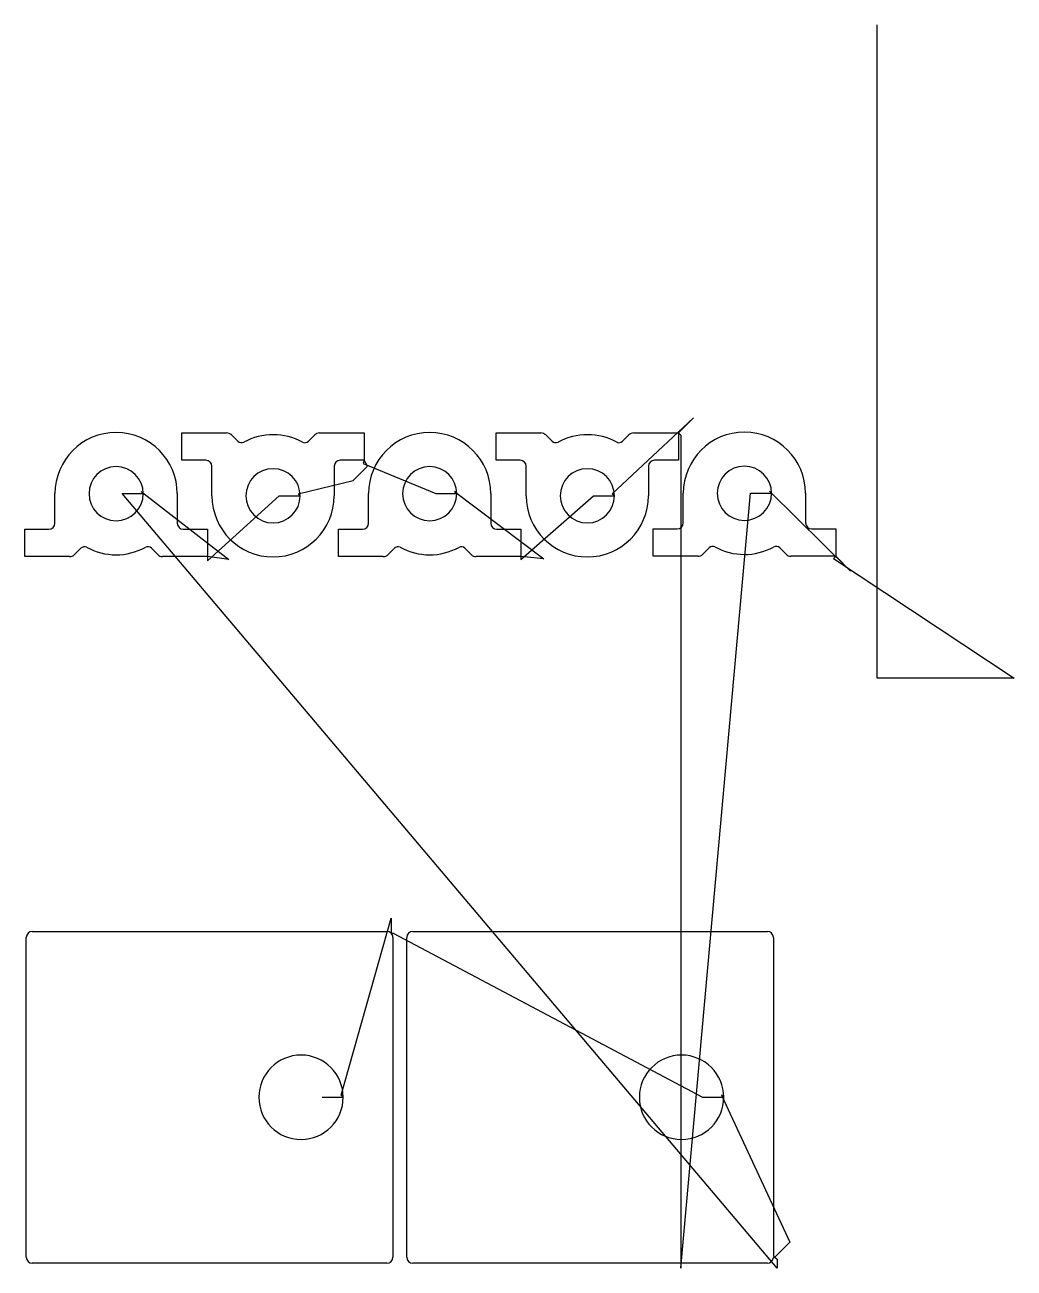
# Model space of a CAD drawing. Header units: metres. Extents: x 7 to 1649, y 0 to 2063.
import ezdxf

# ---------------------------------------------------------------- set-up
doc = ezdxf.new("R2010")
doc.units = ezdxf.units.M

msp = doc.modelspace()

# ---------------------------------------------------------------- linework, layer by layer
at = {"layer": 'TOOL_0'}
for p, q in [((1421.39, 2062.011), (1421.39, 2063.011)), ((1421.39, 978.924), (1421.39, 2062.011)), ((981.979, 1285.079), (1116.713, 1410.742)), ((1116.713, 1410.742), (1091.965, 1385.993)), ((267.532, 1340.542), (267.532, 1385.992)), ((267.532, 1385.992), (341.843, 1385.992)), ((349.936, 1382.639), (360.424, 1372.152)), ((477.54, 1372.152), (488.03, 1382.641)), ((496.12, 1385.992), (570.431, 1385.992)), ((570.431, 1385.992), (570.431, 1340.542)), ((789.065, 1340.543), (789.065, 1385.993)), ((789.065, 1385.993), (863.376, 1385.993)), ((871.469, 1382.64), (881.957, 1372.153)), ((999.073, 1372.153), (1009.563, 1382.642)), ((1017.653, 1385.993), (1091.964, 1385.993)), ((1091.964, 1385.993), (1095.5, 1382.457)), ((1091.965, 1385.993), (1091.965, 1340.543)), ((1095.5, 1382.457), (1095.5, 0.001)), ((307.532, 1340.542), (267.532, 1340.542)), ((317.532, 1281.542), (317.532, 1330.542)), ((520.432, 1330.542), (520.432, 1281.542)), ((570.432, 1340.542), (530.432, 1340.542)), ((551.664, 1306.985), (575.81, 1330.571)), ((570.431, 1340.542), (568.502, 1335.033)), ((568.502, 1335.033), (688.888, 1285.116)), ((575.81, 1330.571), (570.432, 1340.542)), ((829.065, 1340.543), (789.065, 1340.543)), ((839.065, 1281.543), (839.065, 1330.543)), ((1041.965, 1330.543), (1041.965, 1281.543)), ((1091.965, 1340.543), (1051.965, 1340.543)), ((460.446, 1285.078), (551.664, 1306.985)), ((57.052, 1236.117), (57.052, 1285.117)), ((1255.37, 0.001), (168.501, 1285.116)), ((168.501, 1285.116), (203.501, 1285.116)), ((203.501, 1285.116), (199.965, 1288.652)), ((199.965, 1288.652), (345.496, 1176.001)), ((259.952, 1285.117), (259.952, 1236.117)), ((310.148, 1173.874), (428.982, 1281.542)), ((428.982, 1281.542), (463.982, 1281.542)), ((463.982, 1281.542), (460.446, 1285.078)), ((577.44, 1236.117), (577.44, 1285.117)), ((688.888, 1285.116), (723.888, 1285.116)), ((723.888, 1285.116), (720.352, 1288.652)), ((720.352, 1288.652), (868.144, 1177.232)), ((780.34, 1285.117), (780.34, 1236.117)), ((830.367, 1175.879), (950.515, 1281.543)), ((950.515, 1281.543), (985.515, 1281.543)), ((985.515, 1281.543), (981.979, 1285.079)), ((1095.5, 0.001), (1211.28, 1285.691)), ((1099.831, 1236.693), (1099.831, 1285.693)), ((1211.28, 1285.691), (1246.28, 1285.691)), ((1246.28, 1285.691), (1242.744, 1289.227)), ((1242.744, 1289.227), (1377.478, 1156.493)), ((1302.731, 1285.693), (1302.731, 1236.693)), ((7.052, 1180.667), (7.052, 1226.117)), ((7.052, 1226.117), (47.052, 1226.117)), ((269.952, 1226.117), (309.952, 1226.117)), ((309.952, 1226.117), (309.952, 1180.667)), ((527.44, 1180.667), (527.44, 1226.117)), ((527.44, 1226.117), (567.44, 1226.117)), ((790.34, 1226.117), (830.34, 1226.117)), ((830.34, 1226.117), (830.34, 1180.667)), ((1049.831, 1181.243), (1049.831, 1226.693)), ((1049.831, 1226.693), (1089.831, 1226.693)), ((1312.731, 1226.693), (1352.731, 1226.693)), ((1352.731, 1226.693), (1352.731, 1181.243)), ((81.363, 1180.667), (7.052, 1180.667)), ((99.943, 1194.507), (89.453, 1184.018)), ((227.546, 1184.019), (217.058, 1194.506)), ((309.95, 1180.666), (235.639, 1180.666)), ((345.496, 1176.001), (309.95, 1180.666)), ((309.952, 1180.667), (310.148, 1173.874)), ((601.751, 1180.667), (527.44, 1180.667)), ((620.331, 1194.507), (609.841, 1184.018)), ((747.934, 1184.019), (737.446, 1194.506)), ((830.338, 1180.666), (756.027, 1180.666)), ((868.144, 1177.232), (830.338, 1180.666)), ((830.34, 1180.667), (830.367, 1175.879)), ((1124.142, 1181.243), (1049.831, 1181.243)), ((1142.722, 1195.083), (1132.232, 1184.594)), ((1270.325, 1184.595), (1259.837, 1195.082)), ((1352.729, 1181.242), (1278.418, 1181.242)), ((1352.731, 1181.243), (1349.195, 1177.707)), ((1349.195, 1177.707), (1648.874, 978.924)), ((1377.478, 1156.493), (1352.729, 1181.242)), ((1648.874, 978.924), (1421.39, 978.924)), ((531.859, 287.018), (614.916, 580.502)), ((614.916, 580.502), (614.916, 555.754)), ((19.445, 558.683), (607.845, 558.683)), ((650.892, 558.683), (1239.292, 558.683)), ((9.445, 18.283), (9.445, 548.683)), ((614.916, 555.754), (618.452, 555.754)), ((617.845, 548.683), (617.845, 18.283)), ((618.452, 555.754), (1131.843, 283.482)), ((640.892, 18.283), (640.892, 548.683)), ((1249.292, 548.683), (1249.292, 19.783)), ((500.395, 283.482), (535.395, 283.482)), ((535.395, 283.482), (531.859, 287.018)), ((1131.843, 283.482), (1166.843, 283.482)), ((1166.843, 283.482), (1163.307, 287.018)), ((1163.307, 287.018), (1276.583, 42.934)), ((1276.583, 42.934), (1251.834, 18.186)), ((607.845, 8.283), (19.445, 8.283)), ((1239.292, 8.283), (650.892, 8.283)), ((1251.834, 18.186), (1249.179, 16.785)), ((1249.292, 19.783), (1251.834, 18.186)), ((1251.834, 18.186), (1255.37, 14.65)), ((1255.37, 14.65), (1255.37, 0.001))]:
    msp.add_line(p, q, dxfattribs=at)
for centre, radius, start, end in [((158.502, 1285.117), 101.45, 0, 180), ((341.79, 1374.422), 11.57, 45.248608, 89.737541), ((419.004, 1281.454), 101.538, 61.194225, 118.502241), ((496.173, 1374.422), 11.57, 90.262459, 134.733868), ((678.89, 1285.117), 101.45, 0, 180), ((863.323, 1374.423), 11.57, 45.248608, 89.737541), ((940.537, 1281.455), 101.538, 61.194225, 118.502241), ((1017.706, 1374.423), 11.57, 90.262459, 134.733868), ((1201.281, 1285.693), 101.45, 0, 180), ((366.473, 1378.222), 8.569, 225.099283, 298.416228), ((471.494, 1378.198), 8.55, 245.356382, 315), ((888.006, 1378.223), 8.569, 225.099283, 298.416228), ((993.027, 1378.199), 8.55, 245.356382, 315), ((158.501, 1285.116), 45, 0, 180), ((307.532, 1330.542), 10, 0, 90), ((418.982, 1281.542), 45, 0, 180), ((530.432, 1330.542), 10, 90, 180), ((678.888, 1285.116), 45, 0, 180), ((829.065, 1330.543), 10, 0, 90), ((940.515, 1281.543), 45, 0, 180), ((1051.965, 1330.543), 10, 90, 180), ((1201.28, 1285.691), 45, 0, 180), ((158.501, 1285.116), 45, 180, 0), ((418.982, 1281.542), 101.45, 180, 0), ((418.982, 1281.542), 45, 180, 0), ((678.888, 1285.116), 45, 180, 0), ((940.515, 1281.543), 101.45, 180, 0), ((940.515, 1281.543), 45, 180, 0), ((1201.28, 1285.691), 45, 180, 0), ((47.052, 1236.117), 10, 270, 0), ((269.952, 1236.117), 10, 180, 270), ((567.44, 1236.117), 10, 270, 0), ((790.34, 1236.117), 10, 180, 270), ((1089.831, 1236.693), 10, 270, 0), ((1312.731, 1236.693), 10, 180, 270), ((105.988, 1188.461), 8.55, 65.356382, 134.995261), ((211.009, 1188.436), 8.569, 45.099283, 118.416228), ((626.376, 1188.461), 8.55, 65.356382, 134.995261), ((731.397, 1188.436), 8.569, 45.099283, 118.416228), ((1148.767, 1189.037), 8.55, 65.356382, 134.995261), ((1201.257, 1285.78), 101.538, 241.193953, 298.502241), ((1253.788, 1189.012), 8.569, 45.099283, 118.416228), ((81.31, 1192.237), 11.57, 270.262459, 314.733868), ((158.478, 1285.204), 101.538, 241.193953, 298.502241), ((235.692, 1192.236), 11.57, 225.248608, 269.737541), ((601.698, 1192.237), 11.57, 270.262459, 314.733868), ((678.866, 1285.204), 101.538, 241.193953, 298.502241), ((756.08, 1192.236), 11.57, 225.248608, 269.737541), ((1124.089, 1192.813), 11.57, 270.262459, 314.733868), ((1278.471, 1192.812), 11.57, 225.248608, 269.737541), ((19.445, 548.683), 10, 90, 180), ((607.845, 548.683), 10, 45, 90), ((650.892, 548.683), 10, 90, 180), ((1239.292, 548.683), 10, 0, 90), ((607.845, 548.683), 10, 0, 45), ((465.395, 283.482), 70, 0, 180), ((1096.843, 283.482), 70, 0, 180), ((465.395, 283.482), 70, 180, 0), ((1096.843, 283.482), 70, 180, 0), ((19.445, 18.283), 10, 180, 270), ((607.845, 18.283), 10, 270, 0), ((650.892, 18.283), 10, 180, 270), ((1239.292, 18.283), 10, 270, 351.384523)]:
    msp.add_arc(centre, radius, start, end, dxfattribs=at)

doc.saveas('drawing.dxf')
